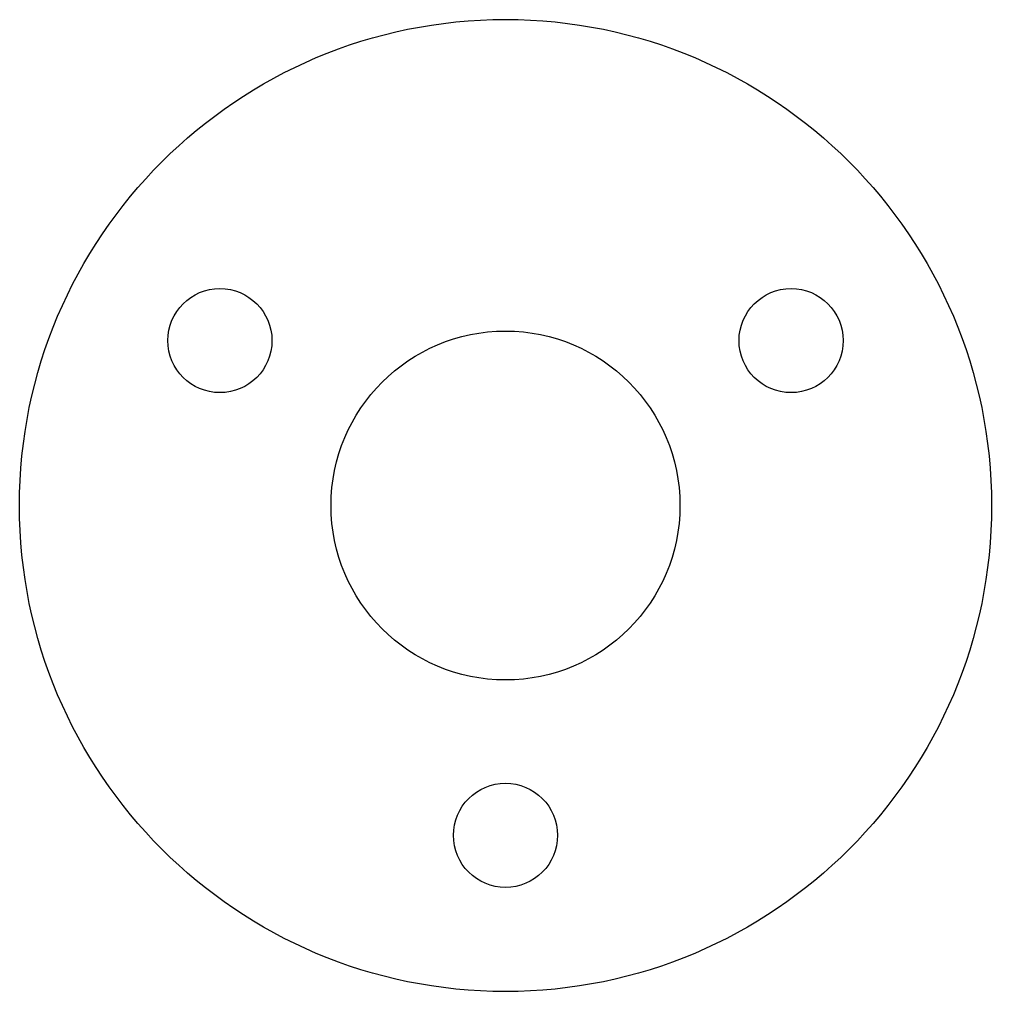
# Model space of a CAD drawing. Header units: millimetres. Extents: x -14 to 14, y -14 to 14.
import ezdxf

# ---------------------------------------------------------------- set-up
doc = ezdxf.new("R2010")
doc.units = ezdxf.units.MM

msp = doc.modelspace()

# ---------------------------------------------------------------- linework, layer by layer
at = {"color": 7, "linetype": 'Continuous', "lineweight": 25}
for centre, radius in [((0, 0), 14), ((-8.227, 4.75), 1.5), ((8.227, 4.75), 1.5), ((0, 0), 5.025), ((0, -9.5), 1.5)]:
    msp.add_circle(centre, radius, dxfattribs=at)

doc.saveas('drawing.dxf')
